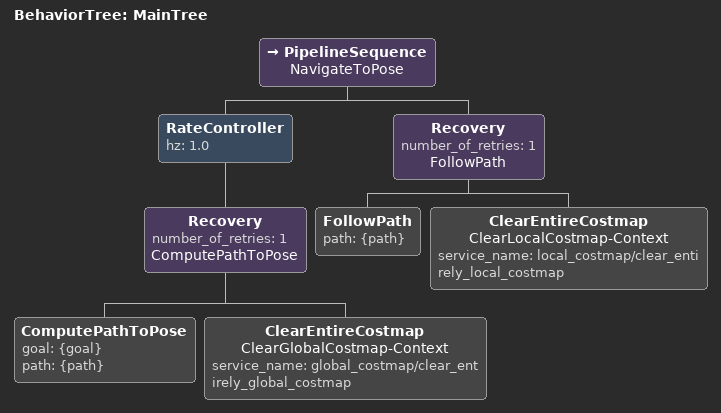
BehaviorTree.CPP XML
<root BTCPP_format="4" main_tree_to_execute="MainTree">
  <BehaviorTree ID="MainTree">
    <PipelineSequence name="NavigateToPose">
        <RateController hz="1.0">
          <Recovery number_of_retries="1" name="ComputePathToPose">
            <ComputePathToPose goal="{goal}" path="{path}"/>
            <ClearEntireCostmap name="ClearGlobalCostmap-Context" service_name="global_costmap/clear_entirely_global_costmap"/>
          </Recovery>
        </RateController>
        <Recovery number_of_retries="1" name="FollowPath">
          <FollowPath path="{path}"/>
          <ClearEntireCostmap name="ClearLocalCostmap-Context" service_name="local_costmap/clear_entirely_local_costmap"/>
        </Recovery>
      </PipelineSequence>
  </BehaviorTree>
</root>
